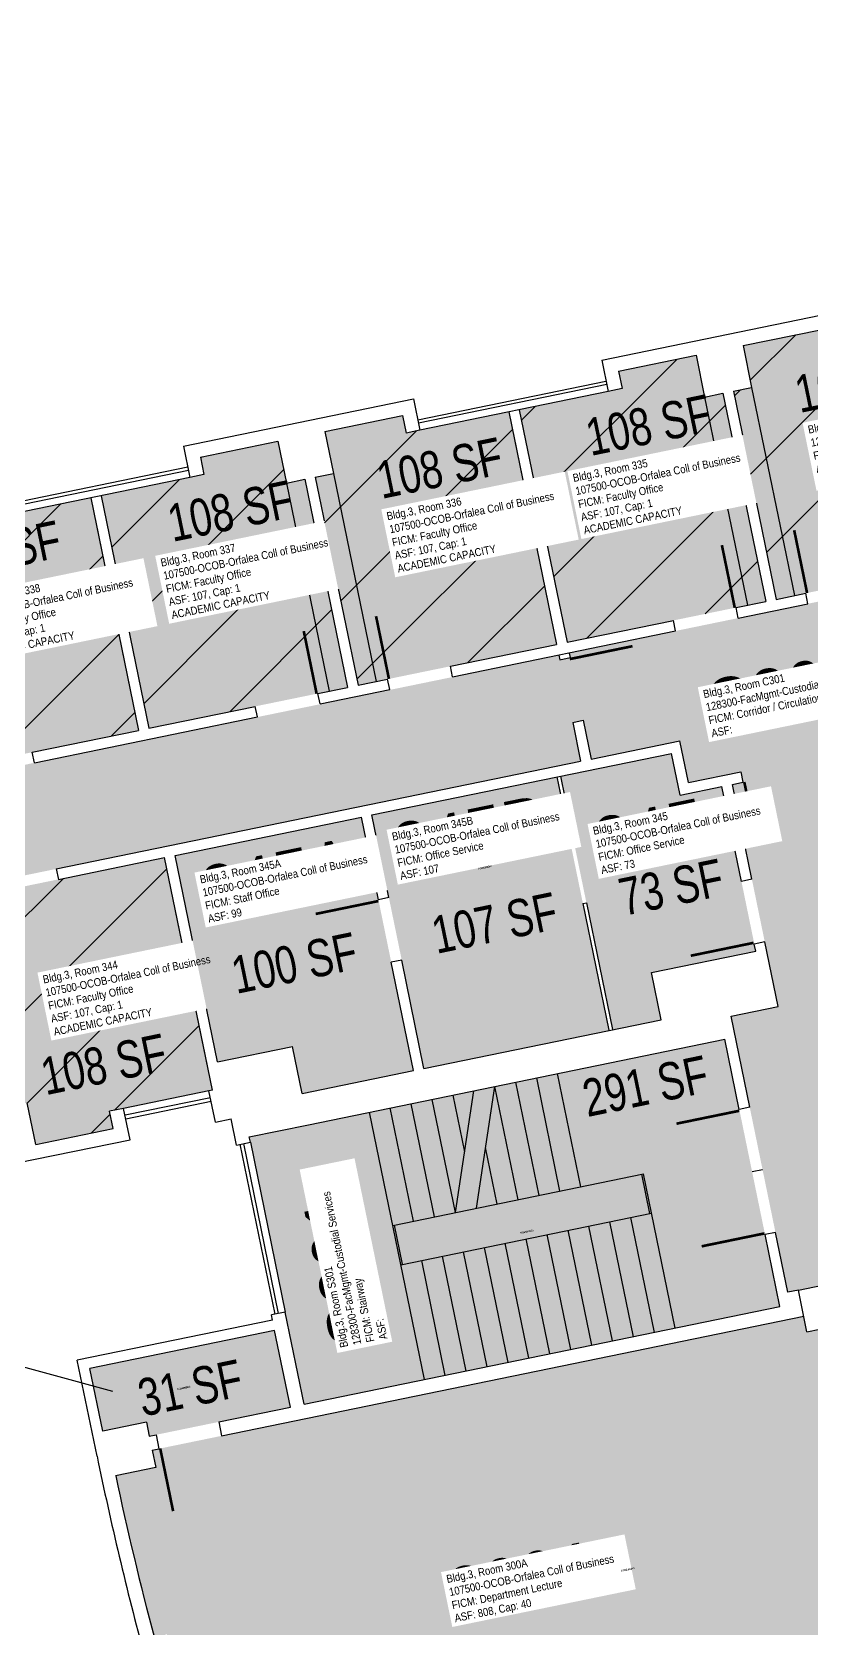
# Model space of a CAD drawing. Header units: inches. Extents: x 69197310 to 69201220, y 27671033 to 27674904.
# Drawn here: x 69197816 to 69198254, y 27672460 to 27673358 of the extents above; entities that cross this region are included whole.
import ezdxf
from ezdxf.enums import TextEntityAlignment as Align

# ---------------------------------------------------------------- set-up
doc = ezdxf.new("R2010")
doc.units = ezdxf.units.IN
doc.header["$LTSCALE"] = 100
doc.header["$MEASUREMENT"] = 0
for name, color, linetype in [('A-DOOR', 2, 'CONTINUOUS'), ('A-FLOR', 3, 'CONTINUOUS'), ('A-GLAZ', 1, 'CONTINUOUS'), ('A-IDEN-RNUM', 7, 'CONTINUOUS'), ('A-IDEN-SNUM', 4, 'CONTINUOUS'), ('A-IDEN-VNUM', 4, 'CONTINUOUS'), ('A-WALL', 5, 'CONTINUOUS'), ('AREA-TEXT', 3, 'CONTINUOUS'), ('Rooms-Capacity', 4, 'CONTINUOUS'), ('Rooms-Category-Color', 7, 'CONTINUOUS'), ('Rooms-College-Color', 7, 'CONTINUOUS'), ('Rooms-Department-Color', 7, 'CONTINUOUS'), ('Rooms-Division-Color', 7, 'CONTINUOUS'), ('Rooms-Information', 7, 'CONTINUOUS')]:
    doc.layers.add(name, color=color, linetype=linetype)
doc.styles.add('CP_AREA', font='arial.ttf', dxfattribs={"height": 15})
doc.styles.add('CP_ROOMSNUMBER', font='arial.ttf', dxfattribs={"height": 1})
doc.styles.add('CP_ROOMVNUMBER', font='arial.ttf', dxfattribs={"width": 0.85, "height": 0.075})
pattern_1 = [(45, (0, 0), (-26.516504294, 26.516504294), [])]

msp = doc.modelspace()

# ---------------------------------------------------------------- hatches: boundary and pattern name
at = {"layer": 'Rooms-Capacity'}
h = msp.add_hatch(dxfattribs=at)
h.set_pattern_fill('ANSI31', color=256, scale=300, style=0)
h.set_pattern_definition(pattern_1)
h.paths.add_polyline_path([(69197854.74, 27673097.26), (69197881.62, 27672966.49), (69197993.28, 27672989.44), (69197969.22, 27673106.5), (69197958.94, 27673104.38), (69197954.11, 27673127.89), (69197910.52, 27673118.93), (69197912.53, 27673109.14)])
h = msp.add_hatch(dxfattribs=at)
h.set_pattern_fill('ANSI31', color=256, scale=300, style=0)
h.set_pattern_definition(pattern_1)
h.paths.add_polyline_path([(69197745.47, 27673085.01), (69197750.3, 27673061.5), (69197740.01, 27673059.38), (69197764.07, 27672942.33), (69197875.74, 27672965.28), (69197848.86, 27673096.05), (69197791.07, 27673084.17), (69197789.06, 27673093.96)])
h = msp.add_hatch(dxfattribs=at)
h.set_pattern_fill('ANSI31', color=256, scale=300, style=0)
h.set_pattern_definition(pattern_1)
h.paths.add_polyline_path([(69197817.95, 27672732.38), (69197813.12, 27672755.89), (69197802.83, 27672753.77), (69197778.77, 27672870.82), (69197890.44, 27672893.78), (69197917.32, 27672763.01), (69197859.52, 27672751.13), (69197861.54, 27672741.34)])
at = {"layer": 'Rooms-Category-Color', "true_color": 0xadadad}
for points in [[(69199816.4, 27673358.05), (69199828.68, 27673298.3), (69198309.48, 27672986.04), (69198314.32, 27672962.53), (69198284.89, 27672956.48), (69198286.1, 27672950.6), (69198292.02, 27672951.82), (69198317.69, 27672826.93), (69198363.68, 27672836.38), (69198396.1, 27672678.68), (69198353, 27672669.82), (69198362.16, 27672625.25), (69198279.88, 27672608.34), (69198270.22, 27672655.36), (69198240.77, 27672649.31), (69198208.86, 27672804.56), (69198235.31, 27672810), (69198209.64, 27672934.89), (69198215.59, 27672936.11), (69198214.38, 27672941.99), (69198184.92, 27672935.93), (69198180.09, 27672959.44), (69198130.19, 27672949.18), (69198125.72, 27672970.93), (69198119.84, 27672969.73), (69198124.31, 27672947.97), (69197542.48, 27672828.38), (69197530.2, 27672888.13), (69198112.3, 27673007.59), (69198112.6, 27673004.99), (69198118.47, 27673006.2), (69198118.11, 27673008.94)], [(69197938.05, 27672736.65), (69197968.95, 27672586.29), (69198236.31, 27672641.24), (69198205.4, 27672791.6)]]:
    msp.add_hatch(color=253, dxfattribs=at).paths.add_polyline_path(points)
at = {"layer": 'Rooms-Category-Color', "true_color": 0xfa9ba3}
for points in [[(69197854.74, 27673097.26), (69197881.62, 27672966.49), (69197993.28, 27672989.44), (69197969.22, 27673106.5), (69197958.94, 27673104.38), (69197954.11, 27673127.89), (69197910.52, 27673118.93), (69197912.53, 27673109.14)], [(69197745.47, 27673085.01), (69197750.3, 27673061.5), (69197740.01, 27673059.38), (69197764.07, 27672942.33), (69197875.74, 27672965.28), (69197848.86, 27673096.05), (69197791.07, 27673084.17), (69197789.06, 27673093.96)], [(69198112.93, 27672939.53), (69198142.2, 27672797.11), (69198169.51, 27672802.6), (69198164.07, 27672829.04), (69198222.79, 27672841.11), (69198203.76, 27672933.68), (69198180.25, 27672928.85), (69198175.42, 27672952.35)], [(69197817.95, 27672732.38), (69197813.12, 27672755.89), (69197802.83, 27672753.77), (69197778.77, 27672870.82), (69197890.44, 27672893.78), (69197917.32, 27672763.01), (69197859.52, 27672751.13), (69197861.54, 27672741.34)]]:
    msp.add_hatch(color=241, dxfattribs=at).paths.add_polyline_path(points)
at = {"layer": 'Rooms-Category-Color', "true_color": 0xffff64}
msp.add_hatch(color=51, dxfattribs=at).paths.add_polyline_path([(69197848.43, 27672606.44), (69197855.68, 27672571.17), (69197880.21, 27672576.21), (69197881.82, 27672568.38), (69197961.12, 27672584.68), (69197952.26, 27672627.78)])
at = {"layer": 'Rooms-College-Color', "true_color": 0xadadad}
for points in [[(69199816.4, 27673358.05), (69199828.68, 27673298.3), (69198309.48, 27672986.04), (69198314.32, 27672962.53), (69198284.89, 27672956.48), (69198286.1, 27672950.6), (69198292.02, 27672951.82), (69198317.69, 27672826.93), (69198363.68, 27672836.38), (69198396.1, 27672678.68), (69198353, 27672669.82), (69198362.16, 27672625.25), (69198279.88, 27672608.34), (69198270.22, 27672655.36), (69198240.77, 27672649.31), (69198208.86, 27672804.56), (69198235.31, 27672810), (69198209.64, 27672934.89), (69198215.59, 27672936.11), (69198214.38, 27672941.99), (69198184.92, 27672935.93), (69198180.09, 27672959.44), (69198130.19, 27672949.18), (69198125.72, 27672970.93), (69198119.84, 27672969.73), (69198124.31, 27672947.97), (69197542.48, 27672828.38), (69197530.2, 27672888.13), (69198112.3, 27673007.59), (69198112.6, 27673004.99), (69198118.47, 27673006.2), (69198118.11, 27673008.94)], [(69197938.05, 27672736.65), (69197968.95, 27672586.29), (69198236.31, 27672641.24), (69198205.4, 27672791.6)]]:
    msp.add_hatch(color=253, dxfattribs=at).paths.add_polyline_path(points)
at = {"layer": 'Rooms-College-Color', "true_color": 0xfa9ba3}
for points in [[(69197854.74, 27673097.26), (69197881.62, 27672966.49), (69197993.28, 27672989.44), (69197969.22, 27673106.5), (69197958.94, 27673104.38), (69197954.11, 27673127.89), (69197910.52, 27673118.93), (69197912.53, 27673109.14)], [(69197745.47, 27673085.01), (69197750.3, 27673061.5), (69197740.01, 27673059.38), (69197764.07, 27672942.33), (69197875.74, 27672965.28), (69197848.86, 27673096.05), (69197791.07, 27673084.17), (69197789.06, 27673093.96)], [(69198112.93, 27672939.53), (69198142.2, 27672797.11), (69198169.51, 27672802.6), (69198164.07, 27672829.04), (69198222.79, 27672841.11), (69198203.76, 27672933.68), (69198180.25, 27672928.85), (69198175.42, 27672952.35)], [(69197817.95, 27672732.38), (69197813.12, 27672755.89), (69197802.83, 27672753.77), (69197778.77, 27672870.82), (69197890.44, 27672893.78), (69197917.32, 27672763.01), (69197859.52, 27672751.13), (69197861.54, 27672741.34)], [(69197848.43, 27672606.44), (69197855.68, 27672571.17), (69197880.21, 27672576.21), (69197881.82, 27672568.38), (69197961.12, 27672584.68), (69197952.26, 27672627.78)]]:
    msp.add_hatch(color=241, dxfattribs=at).paths.add_polyline_path(points)
at = {"layer": 'Rooms-Department-Color', "true_color": 0xacacac}
for points in [[(69199816.4, 27673358.05), (69199828.68, 27673298.3), (69198309.48, 27672986.04), (69198314.32, 27672962.53), (69198284.89, 27672956.48), (69198286.1, 27672950.6), (69198292.02, 27672951.82), (69198317.69, 27672826.93), (69198363.68, 27672836.38), (69198396.1, 27672678.68), (69198353, 27672669.82), (69198362.16, 27672625.25), (69198279.88, 27672608.34), (69198270.22, 27672655.36), (69198240.77, 27672649.31), (69198208.86, 27672804.56), (69198235.31, 27672810), (69198209.64, 27672934.89), (69198215.59, 27672936.11), (69198214.38, 27672941.99), (69198184.92, 27672935.93), (69198180.09, 27672959.44), (69198130.19, 27672949.18), (69198125.72, 27672970.93), (69198119.84, 27672969.73), (69198124.31, 27672947.97), (69197542.48, 27672828.38), (69197530.2, 27672888.13), (69198112.3, 27673007.59), (69198112.6, 27673004.99), (69198118.47, 27673006.2), (69198118.11, 27673008.94)], [(69197938.05, 27672736.65), (69197968.95, 27672586.29), (69198236.31, 27672641.24), (69198205.4, 27672791.6)]]:
    msp.add_hatch(color=253, dxfattribs=at).paths.add_polyline_path(points)
at = {"layer": 'Rooms-Department-Color', "true_color": 0xfa9ba3}
for points in [[(69197854.74, 27673097.26), (69197881.62, 27672966.49), (69197993.28, 27672989.44), (69197969.22, 27673106.5), (69197958.94, 27673104.38), (69197954.11, 27673127.89), (69197910.52, 27673118.93), (69197912.53, 27673109.14)], [(69197745.47, 27673085.01), (69197750.3, 27673061.5), (69197740.01, 27673059.38), (69197764.07, 27672942.33), (69197875.74, 27672965.28), (69197848.86, 27673096.05), (69197791.07, 27673084.17), (69197789.06, 27673093.96)], [(69198112.93, 27672939.53), (69198142.2, 27672797.11), (69198169.51, 27672802.6), (69198164.07, 27672829.04), (69198222.79, 27672841.11), (69198203.76, 27672933.68), (69198180.25, 27672928.85), (69198175.42, 27672952.35)], [(69197817.95, 27672732.38), (69197813.12, 27672755.89), (69197802.83, 27672753.77), (69197778.77, 27672870.82), (69197890.44, 27672893.78), (69197917.32, 27672763.01), (69197859.52, 27672751.13), (69197861.54, 27672741.34)], [(69197848.43, 27672606.44), (69197855.68, 27672571.17), (69197880.21, 27672576.21), (69197881.82, 27672568.38), (69197961.12, 27672584.68), (69197952.26, 27672627.78)]]:
    msp.add_hatch(color=241, dxfattribs=at).paths.add_polyline_path(points)
at = {"layer": 'Rooms-Division-Color', "true_color": 0xadadad}
for points in [[(69199816.4, 27673358.05), (69199828.68, 27673298.3), (69198309.48, 27672986.04), (69198314.32, 27672962.53), (69198284.89, 27672956.48), (69198286.1, 27672950.6), (69198292.02, 27672951.82), (69198317.69, 27672826.93), (69198363.68, 27672836.38), (69198396.1, 27672678.68), (69198353, 27672669.82), (69198362.16, 27672625.25), (69198279.88, 27672608.34), (69198270.22, 27672655.36), (69198240.77, 27672649.31), (69198208.86, 27672804.56), (69198235.31, 27672810), (69198209.64, 27672934.89), (69198215.59, 27672936.11), (69198214.38, 27672941.99), (69198184.92, 27672935.93), (69198180.09, 27672959.44), (69198130.19, 27672949.18), (69198125.72, 27672970.93), (69198119.84, 27672969.73), (69198124.31, 27672947.97), (69197542.48, 27672828.38), (69197530.2, 27672888.13), (69198112.3, 27673007.59), (69198112.6, 27673004.99), (69198118.47, 27673006.2), (69198118.11, 27673008.94)], [(69197938.05, 27672736.65), (69197968.95, 27672586.29), (69198236.31, 27672641.24), (69198205.4, 27672791.6)]]:
    msp.add_hatch(color=253, dxfattribs=at).paths.add_polyline_path(points)
at = {"layer": 'Rooms-Division-Color', "true_color": 0xfa9ba3}
for points in [[(69197854.74, 27673097.26), (69197881.62, 27672966.49), (69197993.28, 27672989.44), (69197969.22, 27673106.5), (69197958.94, 27673104.38), (69197954.11, 27673127.89), (69197910.52, 27673118.93), (69197912.53, 27673109.14)], [(69197745.47, 27673085.01), (69197750.3, 27673061.5), (69197740.01, 27673059.38), (69197764.07, 27672942.33), (69197875.74, 27672965.28), (69197848.86, 27673096.05), (69197791.07, 27673084.17), (69197789.06, 27673093.96)], [(69198112.93, 27672939.53), (69198142.2, 27672797.11), (69198169.51, 27672802.6), (69198164.07, 27672829.04), (69198222.79, 27672841.11), (69198203.76, 27672933.68), (69198180.25, 27672928.85), (69198175.42, 27672952.35)], [(69197817.95, 27672732.38), (69197813.12, 27672755.89), (69197802.83, 27672753.77), (69197778.77, 27672870.82), (69197890.44, 27672893.78), (69197917.32, 27672763.01), (69197859.52, 27672751.13), (69197861.54, 27672741.34)], [(69197848.43, 27672606.44), (69197855.68, 27672571.17), (69197880.21, 27672576.21), (69197881.82, 27672568.38), (69197961.12, 27672584.68), (69197952.26, 27672627.78)]]:
    msp.add_hatch(color=241, dxfattribs=at).paths.add_polyline_path(points)

# ---------------------------------------------------------------- linework, layer by layer
at = {"layer": 'A-DOOR'}
for points in [[(69198251.63, 27673042.54, 1.5, 1.5, 0), (69198244.38, 27673077.81, 0, 0, 0), (69198245.12, 27673077.96, 0, 0, -0.414214), (69198286.46, 27673048.17, 0, 0, -0.414214)], [(69198210.98, 27673034.19, 1.5, 1.5, 0), (69198203.73, 27673069.45, 0, 0, 0), (69198203, 27673069.3, 0, 0, 0.414214), (69198176.75, 27673025.62, 0, 0, 0.414214)], [(69198016.55, 27672994.22, 1.5, 1.5, 0), (69198009.3, 27673029.49, 0, 0, 0), (69198010.03, 27673029.64, 0, 0, -0.414214), (69198051.38, 27672999.85, 0, 0, -0.414214)], [(69197975.9, 27672985.87, 1.5, 1.5, 0), (69197968.65, 27673021.13, 0, 0, 0), (69197967.91, 27673020.98, 0, 0, 0.414214), (69197941.67, 27672977.3, 0, 0, 0.414214)], [(69198118.2, 27673005.37, 1.5, 1.5, 0), (69198153.46, 27673012.62, 0, 0, 0), (69198153.61, 27673011.89, 0, 0, -0.414214), (69198123.83, 27672970.54, 0, 0, -0.414214)], [(69197781.46, 27672945.9, 1.5, 1.5, 0), (69197774.21, 27672981.17, 0, 0, 0), (69197774.95, 27672981.32, 0, 0, -0.414214), (69197816.29, 27672951.53, 0, 0, -0.414214)], [(69198216.33, 27672936.21, 1.5, 1.5, 0), (69198223.58, 27672900.95, 0, 0, 0), (69198224.32, 27672901.1, 0, 0, 0.414214), (69198250.56, 27672944.78, 0, 0, 0.414214)], [(69198285.37, 27672950.4, 1.5, 1.5, 0), (69198292.62, 27672915.14, 0, 0, 0), (69198291.88, 27672914.99, 0, 0, -0.414214), (69198250.54, 27672944.77, 0, 0, -0.414214)], [(69197796.16, 27672874.4, 1.5, 1.5, 0), (69197803.41, 27672839.14, 0, 0, 0), (69197804.14, 27672839.29, 0, 0, 0.414214), (69197830.38, 27672882.96, 0, 0, 0.414214)], [(69198221.51, 27672845.8, 1.5, 1.5, 0), (69198186.25, 27672838.55, 0, 0, 0), (69198186.1, 27672839.28, 0, 0, -0.414214), (69198215.88, 27672880.63, 0, 0, -0.414214)], [(69198010.62, 27672869.3, 1.5, 1.5, 0), (69197975.35, 27672862.05, 0, 0, 0), (69197975.5, 27672861.32, 0, 0, 0.414214), (69198019.18, 27672835.07, 0, 0, 0.414214)], [(69198213.48, 27672751.36, 1.5, 1.5, 0), (69198178.22, 27672744.11, 0, 0, 0), (69198178.37, 27672743.38, 0, 0, 0.414214), (69198222.05, 27672717.13, 0, 0, 0.414214)], [(69198227.65, 27672682.4, 1.5, 1.5, 0), (69198192.39, 27672675.15, 0, 0, 0), (69198192.24, 27672675.89, 0, 0, -0.414214), (69198222.03, 27672717.23, 0, 0, -0.414214)], [(69197887.96, 27672561.47, 1.5, 1.5, 0), (69197895.21, 27672526.21, 0, 0, 0), (69197895.94, 27672526.36, 0, 0, 0.414214), (69197922.18, 27672570.04, 0, 0, 0.414214)]]:
    msp.add_lwpolyline(points, format="xyseb", dxfattribs=at)
at = {"layer": 'A-FLOR'}
for p, q in [((69198194.02, 27673152.7), (69198218.08, 27673035.65)), ((69198220.47, 27673158.14), (69198244.53, 27673041.08)), ((69197985.38, 27673109.82), (69198009.44, 27672992.76)), ((69197958.94, 27673104.38), (69197983, 27672987.33)), ((69198110.97, 27672939.13), (69198118.37, 27672903.13)), ((69198112.93, 27672939.53), (69198120.32, 27672903.54)), ((69198120.32, 27672903.54), (69198118.37, 27672903.13)), ((69198125.61, 27672867.87), (69198127.57, 27672868.27)), ((69198125.61, 27672867.87), (69198140.26, 27672796.61)), ((69198127.57, 27672868.27), (69198142.22, 27672797.01)), ((69198065.68, 27672696.52), (69198076.1, 27672765.02)), ((69198089.19, 27672701.35), (69198076.1, 27672765.02)), ((69198100.94, 27672703.77), (69198087.86, 27672767.44)), ((69198112.7, 27672706.18), (69198099.61, 27672769.85)), ((69198124.45, 27672708.6), (69198111.37, 27672772.27)), ((69198053.93, 27672694.1), (69198040.84, 27672757.77)), ((69198059.14, 27672728.36), (69198052.59, 27672760.19)), ((69198053.93, 27672694.1), (69198064.35, 27672762.61)), ((69198036.48, 27672600.17), (69198005.58, 27672750.53)), ((69198030.42, 27672689.27), (69198017.33, 27672752.94)), ((69198042.17, 27672691.69), (69198029.09, 27672755.36)), ((69198077.44, 27672698.94), (69198070.89, 27672730.77)), ((69198018.66, 27672686.86), (69198159.72, 27672715.85)), ((69198163.27, 27672693.61), (69198158.74, 27672715.65)), ((69198177.53, 27672629.16), (69198159.72, 27672715.85)), ((69198023.19, 27672664.82), (69198164.25, 27672693.81)), ((69198024.17, 27672665.02), (69198019.64, 27672687.06)), ((69198130.52, 27672619.5), (69198117.23, 27672684.15)), ((69198142.27, 27672621.91), (69198128.98, 27672686.56)), ((69198154.03, 27672624.33), (69198140.74, 27672688.98)), ((69198165.78, 27672626.75), (69198152.49, 27672691.39)), ((69198095.25, 27672612.25), (69198081.97, 27672676.9)), ((69198107.01, 27672614.67), (69198093.72, 27672679.31)), ((69198118.76, 27672617.08), (69198105.47, 27672681.73)), ((69198048.24, 27672602.58), (69198034.95, 27672667.23)), ((69198059.99, 27672605), (69198046.7, 27672669.65)), ((69198071.75, 27672607.42), (69198058.46, 27672672.07)), ((69198083.5, 27672609.83), (69198070.21, 27672674.48))]:
    msp.add_line(p, q, dxfattribs=at)
at = {"layer": 'A-GLAZ'}
for p, q in [((69198032.78, 27673139.98), (69198138.57, 27673161.72)), ((69198138.97, 27673159.76), (69198033.19, 27673138.02)), ((69198139.78, 27673155.85), (69198033.99, 27673134.1)), ((69197797.7, 27673091.66), (69197903.49, 27673113.4)), ((69197903.89, 27673111.44), (69197798.1, 27673089.7)), ((69197904.69, 27673107.52), (69197798.91, 27673085.78)), ((69197915.36, 27672762.61), (69197867.36, 27672752.74)), ((69197916.16, 27672758.69), (69197868.16, 27672748.82)), ((69197868.57, 27672746.87), (69197916.56, 27672756.73)), ((69197932.77, 27672732.5), (69197952.41, 27672637)), ((69197934.73, 27672732.9), (69197954.36, 27672637.4)), ((69197938.65, 27672733.71), (69197958.28, 27672638.2))]:
    msp.add_line(p, q, dxfattribs=at)
at = {"layer": 'A-IDEN-VNUM'}
msp.add_lwpolyline([(69197758.1, 27672621.8), (69197861.22, 27672593.77)], dxfattribs=at)
at = {"layer": 'A-WALL'}
for p, q in [((69198136.16, 27673173.48), (69198265.45, 27673200.05)), ((69198215.64, 27673181.65), (69198259.23, 27673190.61)), ((69198215.64, 27673181.65), (69198220.47, 27673158.14)), ((69198136.16, 27673173.48), (69198139.78, 27673155.85)), ((69198145.6, 27673167.25), (69198189.19, 27673176.21)), ((69198189.19, 27673176.21), (69198194.02, 27673152.7)), ((69198145.6, 27673167.25), (69198147.62, 27673157.46)), ((69197901.07, 27673125.16), (69198030.37, 27673151.73)), ((69198030.37, 27673151.73), (69198033.99, 27673134.1)), ((69198147.62, 27673157.46), (69198139.78, 27673155.85)), ((69198194.02, 27673152.7), (69198204.31, 27673154.82)), ((69198204.31, 27673154.82), (69198228.37, 27673037.76)), ((69198210.19, 27673156.02), (69198220.47, 27673158.14)), ((69198210.19, 27673156.02), (69198234.24, 27673038.97)), ((69197980.55, 27673133.33), (69198024.14, 27673142.29)), ((69198024.14, 27673142.29), (69198026.15, 27673132.49)), ((69198083.95, 27673144.37), (69198110.82, 27673013.6)), ((69198089.82, 27673145.58), (69198116.7, 27673014.81)), ((69197980.55, 27673133.33), (69197985.38, 27673109.82)), ((69198033.99, 27673134.1), (69198026.15, 27673132.49)), ((69197901.07, 27673125.16), (69197904.69, 27673107.52)), ((69197910.52, 27673118.93), (69197954.11, 27673127.89)), ((69197954.11, 27673127.89), (69197958.94, 27673104.38)), ((69198086.77, 27673130.66), (69198110.82, 27673013.6)), ((69197910.52, 27673118.93), (69197912.53, 27673109.14)), ((69197912.53, 27673109.14), (69197904.69, 27673107.52)), ((69197958.94, 27673104.38), (69197969.22, 27673106.5)), ((69197969.22, 27673106.5), (69197993.28, 27672989.44)), ((69197975.1, 27673107.7), (69197985.38, 27673109.82)), ((69197975.1, 27673107.7), (69197999.16, 27672990.65)), ((69197854.74, 27673097.26), (69197881.62, 27672966.49)), ((69197848.86, 27673096.05), (69197875.74, 27672965.28)), ((69197851.68, 27673082.34), (69197875.74, 27672965.28)), ((69198211.72, 27673034.34), (69198228.37, 27673037.76)), ((69198212.92, 27673028.46), (69198211.72, 27673034.34)), ((69198212.92, 27673028.46), (69198252.1, 27673036.52)), ((69198234.24, 27673038.97), (69198250.9, 27673042.39)), ((69198252.1, 27673036.52), (69198250.9, 27673042.39)), ((69198116.7, 27673014.81), (69198176.45, 27673027.09)), ((69198177.66, 27673021.22), (69198176.45, 27673027.09)), ((69198052.28, 27672995.44), (69198177.66, 27673021.22)), ((69198051.07, 27673001.32), (69198110.82, 27673013.6)), ((69198112.07, 27673007.56), (69198112.6, 27673004.99)), ((69198117.94, 27673008.77), (69198118.47, 27673006.2)), ((69198052.28, 27672995.44), (69198051.07, 27673001.32)), ((69198112.6, 27673004.99), (69198118.47, 27673006.2)), ((69197976.63, 27672986.02), (69197993.28, 27672989.44)), ((69197999.16, 27672990.65), (69198015.81, 27672994.07)), ((69198017.02, 27672988.2), (69198015.81, 27672994.07)), ((69197977.84, 27672980.14), (69197976.63, 27672986.02)), ((69197977.84, 27672980.14), (69198017.02, 27672988.2)), ((69197817.2, 27672947.12), (69197942.58, 27672972.89)), ((69197881.62, 27672966.49), (69197941.37, 27672978.77)), ((69197942.58, 27672972.89), (69197941.37, 27672978.77)), ((69197815.99, 27672953), (69197875.74, 27672965.28)), ((69198119.84, 27672969.73), (69198125.72, 27672970.93)), ((69198119.84, 27672969.73), (69198124.31, 27672947.97)), ((69198125.72, 27672970.93), (69198130.19, 27672949.18)), ((69198130.19, 27672949.18), (69198180.09, 27672959.44)), ((69198184.92, 27672935.93), (69198180.09, 27672959.44)), ((69197817.2, 27672947.12), (69197815.99, 27672953)), ((69197829.48, 27672887.37), (69198124.31, 27672947.97)), ((69198006.94, 27672917.72), (69198175.42, 27672952.35)), ((69198180.25, 27672928.85), (69198175.42, 27672952.35)), ((69198184.92, 27672935.93), (69198214.38, 27672941.99)), ((69198209.64, 27672934.89), (69198215.59, 27672936.11)), ((69198214.38, 27672941.99), (69198215.59, 27672936.11)), ((69198180.25, 27672928.85), (69198203.76, 27672933.68)), ((69198214.71, 27672880.39), (69198203.76, 27672933.68)), ((69198220.59, 27672881.6), (69198209.64, 27672934.89)), ((69198016.49, 27672871.27), (69198006.94, 27672917.72)), ((69197896.31, 27672894.99), (69198001.07, 27672916.52)), ((69198010.61, 27672870.06), (69198001.07, 27672916.52)), ((69197830.69, 27672881.5), (69197890.44, 27672893.78)), ((69197917.32, 27672763.01), (69197890.44, 27672893.78)), ((69197914.5, 27672776.72), (69197890.44, 27672893.78)), ((69197920.17, 27672778.91), (69197896.31, 27672894.99)), ((69197829.48, 27672887.37), (69197830.69, 27672881.5)), ((69198220.59, 27672881.6), (69198214.71, 27672880.39)), ((69198016.49, 27672871.27), (69198010.61, 27672870.06)), ((69198227.84, 27672846.33), (69198221.96, 27672845.12)), ((69198235.31, 27672810), (69198227.84, 27672846.33)), ((69198164.07, 27672829.04), (69198222.79, 27672841.11)), ((69198222.79, 27672841.11), (69198221.96, 27672845.12)), ((69198023.72, 27672836.11), (69198017.84, 27672834.9)), ((69198030.36, 27672774), (69198017.84, 27672834.9)), ((69198036.24, 27672775.2), (69198023.72, 27672836.11)), ((69198169.51, 27672802.6), (69198164.07, 27672829.04)), ((69198208.86, 27672804.56), (69198235.31, 27672810)), ((69198036.24, 27672775.2), (69198169.51, 27672802.6)), ((69198219.39, 27672753.34), (69198208.86, 27672804.56)), ((69197971.35, 27672743.49), (69198205.4, 27672791.6)), ((69198213.51, 27672752.13), (69198205.4, 27672791.6)), ((69197920.17, 27672778.91), (69197962.29, 27672787.57)), ((69197967.73, 27672761.12), (69197962.29, 27672787.57)), ((69197967.73, 27672761.12), (69198030.36, 27672774)), ((69197817.95, 27672732.38), (69197813.12, 27672755.89)), ((69197917.32, 27672763.01), (69197915.36, 27672762.61)), ((69197918.98, 27672744.98), (69197915.36, 27672762.61)), ((69197867.36, 27672752.74), (69197859.52, 27672751.13)), ((69197861.54, 27672741.34), (69197859.52, 27672751.13)), ((69197870.98, 27672735.11), (69197867.36, 27672752.74)), ((69197918.98, 27672744.98), (69197927.8, 27672746.79)), ((69197930.82, 27672732.1), (69197927.8, 27672746.79)), ((69198219.39, 27672753.34), (69198213.51, 27672752.13)), ((69197817.95, 27672732.38), (69197861.54, 27672741.34)), ((69197938.05, 27672736.65), (69197971.35, 27672743.49)), ((69197741.69, 27672708.54), (69197870.98, 27672735.11)), ((69197930.82, 27672732.1), (69197938.65, 27672733.71)), ((69197938.65, 27672733.71), (69197938.05, 27672736.65)), ((69198226.62, 27672718.17), (69198220.74, 27672716.97)), ((69198233.87, 27672682.91), (69198227.99, 27672681.7)), ((69198236.31, 27672641.24), (69198227.99, 27672681.7)), ((69198240.77, 27672649.31), (69198233.87, 27672682.91)), ((69198246.71, 27672650.53), (69198240.77, 27672649.31)), ((69198246.71, 27672650.53), (69198270.22, 27672655.36)), ((69198251.54, 27672627.02), (69198246.71, 27672650.53)), ((69197968.95, 27672586.29), (69198236.31, 27672641.24)), ((69197951.05, 27672633.65), (69197841.34, 27672611.1)), ((69197922.49, 27672568.57), (69198249.73, 27672635.83)), ((69197958.28, 27672638.2), (69197950.45, 27672636.59)), ((69197951.05, 27672633.65), (69197950.45, 27672636.59)), ((69197968.95, 27672586.29), (69197958.28, 27672638.2)), ((69198251.54, 27672627.02), (69198275.05, 27672631.85)), ((69197952.26, 27672627.78), (69197848.43, 27672606.44)), ((69197961.12, 27672584.68), (69197952.26, 27672627.78)), ((69197852.42, 27672557.23), (69197841.34, 27672611.1)), ((69197855.68, 27672571.17), (69197848.43, 27672606.44)), ((69197880.21, 27672576.21), (69197855.68, 27672571.17)), ((69197880.21, 27672576.21), (69197881.82, 27672568.38)), ((69197920.87, 27672576.41), (69197961.12, 27672584.68)), ((69197920.87, 27672576.41), (69197922.49, 27672568.57)), ((69197881.82, 27672568.38), (69197885.61, 27672569.16)), ((69197885.61, 27672569.16), (69197887.22, 27672561.32)), ((69197883.43, 27672560.54), (69197887.22, 27672561.32)), ((69197883.43, 27672560.54), (69197885.44, 27672550.75)), ((69197885.44, 27672550.75), (69197862.91, 27672546.12))]:
    msp.add_line(p, q, dxfattribs=at)
for radius, start, end in [(1908, 191.61505, 195.08338), (1900, 192.00708, 194.83558)]:
    msp.add_arc((69199721.35, 27672941.38), radius, start, end, dxfattribs=at)

# ---------------------------------------------------------------- texts
at = {"layer": 'A-IDEN-RNUM', "style": 'CP_ROOMSNUMBER', "width": 0.85}
for s, p in [('0335-00', (69198153.93, 27673096.97)), ('0336-00', (69198049.28, 27673075.46)), ('0337-00', (69197922.2, 27673049.34)), ('C301-00', (69198227.79, 27672984.7)), ('0345-00', (69198163.75, 27672905.88)), ('0345-B0', (69198070.52, 27672888.23)), ('0345-A0', (69197944.84, 27672875.28)), ('0344-00', (69197855.99, 27672814.94)), ('S301-00', (69198093.98, 27672683.39)), ('0300-B0', (69197901.09, 27672595.49)), ('0300-A0', (69198150.74, 27672493.42))]:
    msp.add_text(s, height=1, rotation=11.61505, dxfattribs=at).set_placement(p, align=Align.MIDDLE)
at = {"layer": 'A-IDEN-SNUM', "style": 'CP_ROOMSNUMBER', "width": 0.85}
for s, p in [('0030033500', (69198153.93, 27673096.97)), ('0030033600', (69198049.28, 27673075.46)), ('0030033700', (69197922.2, 27673049.34)), ('0030C30100', (69198227.79, 27672984.7)), ('0030034500', (69198163.75, 27672905.88)), ('00300345B0', (69198070.52, 27672888.23)), ('00300345A0', (69197944.84, 27672875.28)), ('0030034400', (69197855.99, 27672814.94)), ('0030S30100', (69198093.98, 27672683.39)), ('00300300B0', (69197901.09, 27672595.49)), ('00300300A0', (69198150.74, 27672493.42))]:
    msp.add_text(s, height=1, rotation=11.61505, dxfattribs=at).set_placement(p, align=Align.MIDDLE)
at = {"layer": 'A-IDEN-VNUM', "style": 'CP_ROOMVNUMBER', "width": 0.85}
for s, rotation, p in [('335', 11.61505, (69198153.93, 27673096.97)), ('336', 11.61505, (69198049.28, 27673075.46)), ('337', 11.61505, (69197922.2, 27673049.34)), ('338', 11.61505, (69197812.44, 27673026.78)), ('C301', 11.61505, (69198238.92, 27672985.7)), ('345B', 11.61505, (69198062.98, 27672905.15)), ('345', 11.61505, (69198163.75, 27672905.88)), ('345A', 11.61505, (69197954.99, 27672881.06)), ('344', 11.61505, (69197855.99, 27672814.94)), ('S301', 101.61505, (69197991.6, 27672662.88)), ('300A', 11.61505, (69198093.87, 27672486.43))]:
    msp.add_text(s, height=31.5, rotation=rotation, dxfattribs=at).set_placement(p, align=Align.MIDDLE)
at = {"layer": 'AREA-TEXT', "style": 'CP_AREA', "width": 0.75}
for s, p in [('108 SF', (69198280.11, 27673161.18)), ('108 SF', (69198162.56, 27673137)), ('108 SF', (69198045.02, 27673112.86)), ('108 SF', (69197927.48, 27673088.68)), ('108 SF', (69197796.77, 27673066.09)), ('73 SF', (69198175.19, 27672877.11)), ('107 SF', (69198075.9, 27672857.02)), ('100 SF', (69197963.35, 27672834.49)), ('108 SF', (69197856.19, 27672777.53)), ('291 SF', (69198160.72, 27672765.27)), ('31 SF', (69197904.78, 27672595.56))]:
    msp.add_text(s, height=21, rotation=11.67794, dxfattribs=at).set_placement(p, align=Align.MIDDLE_CENTER)

# ---------------------------------------------------------------- next in the draw order: texts
at = {"layer": 'Rooms-Information', "char_height": 4.5, "width": 100.8, "attachment_point": 7, "style": 'CP_ROOMVNUMBER', "bg_fill": 3, "box_fill_scale": 1.5, "bg_fill_color": 256, "bg_fill_true_color": 13158600, "bg_fill_transparency": 0}
for s, insert, rotation in [('Bldg.3, Room 337^M^J107500-OCOB-Orfalea Coll of Business^M^JFICM: Faculty Office^M^JASF: 107, Cap: 1^M^JACADEMIC CAPACITY', (69197894.76, 27673027.84), 11.61505), ('Bldg.3, Room C301^M^J128300-FacMgmt-Custodial Services^M^JFICM: Corridor / Circulation^M^JASF: ', (69198198.29, 27672961.28), 11.61505), ('Bldg.3, Room 345^M^J107500-OCOB-Orfalea Coll of Business^M^JFICM: Office Service^M^JASF: 73', (69198136.31, 27672884.38), 11.61505), ('Bldg.3, Room 344^M^J107500-OCOB-Orfalea Coll of Business^M^JFICM: Faculty Office^M^JASF: 107, Cap: 1^M^JACADEMIC CAPACITY', (69197828.55, 27672793.44), 11.61505), ('Bldg.3, Room S301^M^J128300-FacMgmt-Custodial Services^M^JFICM: Stairway^M^JASF: ', (69198015.81, 27672623.27), 101.61505), ('Bldg.3, Room 300B^M^J107500-OCOB-Orfalea Coll of Business^M^JFICM: Lecture Service^M^JASF: 30', (69197722.81, 27672625.15), 11.61505)]:
    msp.add_mtext(s, dxfattribs=dict(at, insert=insert, rotation=rotation))

# ---------------------------------------------------------------- next in the draw order: hatches: boundary and pattern name
at = {"layer": 'Rooms-Capacity'}
h = msp.add_hatch(dxfattribs=at)
h.set_pattern_fill('ANSI31', color=256, scale=300, style=0)
h.set_pattern_definition(pattern_1)
h.paths.add_polyline_path([(69198089.82, 27673145.58), (69198116.7, 27673014.81), (69198228.37, 27673037.76), (69198204.31, 27673154.82), (69198194.02, 27673152.7), (69198189.19, 27673176.21), (69198145.6, 27673167.25), (69198147.62, 27673157.46)])
h = msp.add_hatch(dxfattribs=at)
h.set_pattern_fill('ANSI31', color=256, scale=300, style=0)
h.set_pattern_definition(pattern_1)
h.paths.add_polyline_path([(69197980.55, 27673133.33), (69197985.38, 27673109.82), (69197975.1, 27673107.7), (69197999.16, 27672990.65), (69198110.82, 27673013.6), (69198083.95, 27673144.37), (69198026.15, 27673132.49), (69198024.14, 27673142.29)])
at = {"layer": 'Rooms-Category-Color', "true_color": 0xfa9ba3}
for points in [[(69198089.82, 27673145.58), (69198116.7, 27673014.81), (69198228.37, 27673037.76), (69198204.31, 27673154.82), (69198194.02, 27673152.7), (69198189.19, 27673176.21), (69198145.6, 27673167.25), (69198147.62, 27673157.46)], [(69197980.55, 27673133.33), (69197985.38, 27673109.82), (69197975.1, 27673107.7), (69197999.16, 27672990.65), (69198110.82, 27673013.6), (69198083.95, 27673144.37), (69198026.15, 27673132.49), (69198024.14, 27673142.29)], [(69198001.07, 27672916.52), (69197896.31, 27672894.99), (69197920.17, 27672778.91), (69197962.29, 27672787.57), (69197967.73, 27672761.12), (69198030.36, 27672774)]]:
    msp.add_hatch(color=241, dxfattribs=at).paths.add_polyline_path(points)
at = {"layer": 'Rooms-Category-Color', "true_color": 0xffff64}
h = msp.add_hatch(color=51, dxfattribs=at)
edge = h.paths.add_edge_path()
edge.add_line((69198286.75, 27672525.71), (69198277.99, 27672560.66))
edge.add_line((69198277.99, 27672560.66), (69198260.87, 27672628.93))
edge.add_line((69198260.87, 27672628.93), (69198251.54, 27672627.02))
edge.add_line((69198251.54, 27672627.02), (69198249.73, 27672635.83))
edge.add_line((69198249.73, 27672635.83), (69197883.43, 27672560.54))
edge.add_line((69197883.43, 27672560.54), (69197885.44, 27672550.75))
edge.add_line((69197885.44, 27672550.75), (69197862.91, 27672546.12))
edge.add_arc((69199721.35, 27672941.38), 1900, 192.00708, 194.83558)
edge.add_line((69197884.68, 27672454.89), (69197891.66, 27672456.97))
edge.add_line((69197891.66, 27672456.97), (69197893.94, 27672449.31))
edge.add_line((69197893.94, 27672449.31), (69197923.11, 27672351.56))
edge.add_line((69197923.11, 27672351.56), (69197925.4, 27672343.9))
edge.add_line((69197925.4, 27672343.9), (69197918.42, 27672341.82))
edge.add_arc((69199721.35, 27672941.38), 1900, 198.39452, 201.22302)
edge.add_line((69197950.21, 27672253.58), (69197971.59, 27672262.05))
edge.add_line((69197971.59, 27672262.05), (69197975.27, 27672252.76))
edge.add_line((69197975.27, 27672252.76), (69198322.93, 27672390.51))
edge.add_line((69198322.93, 27672390.51), (69198319.62, 27672398.88))
edge.add_line((69198319.62, 27672398.88), (69198328.47, 27672402.38))
edge.add_line((69198328.47, 27672402.38), (69198289.65, 27672514.16))
edge.add_line((69198289.65, 27672514.16), (69198286.75, 27672525.71))
at = {"layer": 'Rooms-College-Color', "true_color": 0xfa9ba3}
for points in [[(69198089.82, 27673145.58), (69198116.7, 27673014.81), (69198228.37, 27673037.76), (69198204.31, 27673154.82), (69198194.02, 27673152.7), (69198189.19, 27673176.21), (69198145.6, 27673167.25), (69198147.62, 27673157.46)], [(69197980.55, 27673133.33), (69197985.38, 27673109.82), (69197975.1, 27673107.7), (69197999.16, 27672990.65), (69198110.82, 27673013.6), (69198083.95, 27673144.37), (69198026.15, 27673132.49), (69198024.14, 27673142.29)], [(69198001.07, 27672916.52), (69197896.31, 27672894.99), (69197920.17, 27672778.91), (69197962.29, 27672787.57), (69197967.73, 27672761.12), (69198030.36, 27672774)]]:
    msp.add_hatch(color=241, dxfattribs=at).paths.add_polyline_path(points)
h = msp.add_hatch(color=241, dxfattribs=at)
edge = h.paths.add_edge_path()
edge.add_line((69198286.75, 27672525.71), (69198277.99, 27672560.66))
edge.add_line((69198277.99, 27672560.66), (69198260.87, 27672628.93))
edge.add_line((69198260.87, 27672628.93), (69198251.54, 27672627.02))
edge.add_line((69198251.54, 27672627.02), (69198249.73, 27672635.83))
edge.add_line((69198249.73, 27672635.83), (69197883.43, 27672560.54))
edge.add_line((69197883.43, 27672560.54), (69197885.44, 27672550.75))
edge.add_line((69197885.44, 27672550.75), (69197862.91, 27672546.12))
edge.add_arc((69199721.35, 27672941.38), 1900, 192.00708, 194.83558)
edge.add_line((69197884.68, 27672454.89), (69197891.66, 27672456.97))
edge.add_line((69197891.66, 27672456.97), (69197893.94, 27672449.31))
edge.add_line((69197893.94, 27672449.31), (69197923.11, 27672351.56))
edge.add_line((69197923.11, 27672351.56), (69197925.4, 27672343.9))
edge.add_line((69197925.4, 27672343.9), (69197918.42, 27672341.82))
edge.add_arc((69199721.35, 27672941.38), 1900, 198.39452, 201.22302)
edge.add_line((69197950.21, 27672253.58), (69197971.59, 27672262.05))
edge.add_line((69197971.59, 27672262.05), (69197975.27, 27672252.76))
edge.add_line((69197975.27, 27672252.76), (69198322.93, 27672390.51))
edge.add_line((69198322.93, 27672390.51), (69198319.62, 27672398.88))
edge.add_line((69198319.62, 27672398.88), (69198328.47, 27672402.38))
edge.add_line((69198328.47, 27672402.38), (69198289.65, 27672514.16))
edge.add_line((69198289.65, 27672514.16), (69198286.75, 27672525.71))
at = {"layer": 'Rooms-Department-Color', "true_color": 0xfa9ba3}
for points in [[(69198089.82, 27673145.58), (69198116.7, 27673014.81), (69198228.37, 27673037.76), (69198204.31, 27673154.82), (69198194.02, 27673152.7), (69198189.19, 27673176.21), (69198145.6, 27673167.25), (69198147.62, 27673157.46)], [(69197980.55, 27673133.33), (69197985.38, 27673109.82), (69197975.1, 27673107.7), (69197999.16, 27672990.65), (69198110.82, 27673013.6), (69198083.95, 27673144.37), (69198026.15, 27673132.49), (69198024.14, 27673142.29)], [(69198001.07, 27672916.52), (69197896.31, 27672894.99), (69197920.17, 27672778.91), (69197962.29, 27672787.57), (69197967.73, 27672761.12), (69198030.36, 27672774)]]:
    msp.add_hatch(color=241, dxfattribs=at).paths.add_polyline_path(points)
h = msp.add_hatch(color=241, dxfattribs=at)
edge = h.paths.add_edge_path()
edge.add_line((69198286.75, 27672525.71), (69198277.99, 27672560.66))
edge.add_line((69198277.99, 27672560.66), (69198260.87, 27672628.93))
edge.add_line((69198260.87, 27672628.93), (69198251.54, 27672627.02))
edge.add_line((69198251.54, 27672627.02), (69198249.73, 27672635.83))
edge.add_line((69198249.73, 27672635.83), (69197883.43, 27672560.54))
edge.add_line((69197883.43, 27672560.54), (69197885.44, 27672550.75))
edge.add_line((69197885.44, 27672550.75), (69197862.91, 27672546.12))
edge.add_arc((69199721.35, 27672941.38), 1900, 192.00708, 194.83558)
edge.add_line((69197884.68, 27672454.89), (69197891.66, 27672456.97))
edge.add_line((69197891.66, 27672456.97), (69197893.94, 27672449.31))
edge.add_line((69197893.94, 27672449.31), (69197923.11, 27672351.56))
edge.add_line((69197923.11, 27672351.56), (69197925.4, 27672343.9))
edge.add_line((69197925.4, 27672343.9), (69197918.42, 27672341.82))
edge.add_arc((69199721.35, 27672941.38), 1900, 198.39452, 201.22302)
edge.add_line((69197950.21, 27672253.58), (69197971.59, 27672262.05))
edge.add_line((69197971.59, 27672262.05), (69197975.27, 27672252.76))
edge.add_line((69197975.27, 27672252.76), (69198322.93, 27672390.51))
edge.add_line((69198322.93, 27672390.51), (69198319.62, 27672398.88))
edge.add_line((69198319.62, 27672398.88), (69198328.47, 27672402.38))
edge.add_line((69198328.47, 27672402.38), (69198289.65, 27672514.16))
edge.add_line((69198289.65, 27672514.16), (69198286.75, 27672525.71))
at = {"layer": 'Rooms-Division-Color', "true_color": 0xfa9ba3}
for points in [[(69198089.82, 27673145.58), (69198116.7, 27673014.81), (69198228.37, 27673037.76), (69198204.31, 27673154.82), (69198194.02, 27673152.7), (69198189.19, 27673176.21), (69198145.6, 27673167.25), (69198147.62, 27673157.46)], [(69197980.55, 27673133.33), (69197985.38, 27673109.82), (69197975.1, 27673107.7), (69197999.16, 27672990.65), (69198110.82, 27673013.6), (69198083.95, 27673144.37), (69198026.15, 27673132.49), (69198024.14, 27673142.29)], [(69198001.07, 27672916.52), (69197896.31, 27672894.99), (69197920.17, 27672778.91), (69197962.29, 27672787.57), (69197967.73, 27672761.12), (69198030.36, 27672774)]]:
    msp.add_hatch(color=241, dxfattribs=at).paths.add_polyline_path(points)
h = msp.add_hatch(color=241, dxfattribs=at)
edge = h.paths.add_edge_path()
edge.add_line((69198286.75, 27672525.71), (69198277.99, 27672560.66))
edge.add_line((69198277.99, 27672560.66), (69198260.87, 27672628.93))
edge.add_line((69198260.87, 27672628.93), (69198251.54, 27672627.02))
edge.add_line((69198251.54, 27672627.02), (69198249.73, 27672635.83))
edge.add_line((69198249.73, 27672635.83), (69197883.43, 27672560.54))
edge.add_line((69197883.43, 27672560.54), (69197885.44, 27672550.75))
edge.add_line((69197885.44, 27672550.75), (69197862.91, 27672546.12))
edge.add_arc((69199721.35, 27672941.38), 1900, 192.00708, 194.83558)
edge.add_line((69197884.68, 27672454.89), (69197891.66, 27672456.97))
edge.add_line((69197891.66, 27672456.97), (69197893.94, 27672449.31))
edge.add_line((69197893.94, 27672449.31), (69197923.11, 27672351.56))
edge.add_line((69197923.11, 27672351.56), (69197925.4, 27672343.9))
edge.add_line((69197925.4, 27672343.9), (69197918.42, 27672341.82))
edge.add_arc((69199721.35, 27672941.38), 1900, 198.39452, 201.22302)
edge.add_line((69197950.21, 27672253.58), (69197971.59, 27672262.05))
edge.add_line((69197971.59, 27672262.05), (69197975.27, 27672252.76))
edge.add_line((69197975.27, 27672252.76), (69198322.93, 27672390.51))
edge.add_line((69198322.93, 27672390.51), (69198319.62, 27672398.88))
edge.add_line((69198319.62, 27672398.88), (69198328.47, 27672402.38))
edge.add_line((69198328.47, 27672402.38), (69198289.65, 27672514.16))
edge.add_line((69198289.65, 27672514.16), (69198286.75, 27672525.71))

# ---------------------------------------------------------------- next in the draw order: texts
at = {"layer": 'Rooms-Information', "insert": (69197785.01, 27673005.28), "char_height": 4.5, "width": 100.8, "attachment_point": 7, "rotation": 11.61505, "style": 'CP_ROOMVNUMBER', "bg_fill": 3, "box_fill_scale": 1.5, "bg_fill_color": 256, "bg_fill_true_color": 13158600, "bg_fill_transparency": 0}
msp.add_mtext('Bldg.3, Room 338^M^J107500-OCOB-Orfalea Coll of Business^M^JFICM: Faculty Office^M^JASF: 107, Cap: 1^M^JACADEMIC CAPACITY', dxfattribs=at)

# ---------------------------------------------------------------- next in the draw order: texts
at = {"layer": 'Rooms-Information', "char_height": 4.5, "width": 100.8, "attachment_point": 7, "rotation": 11.61505, "style": 'CP_ROOMVNUMBER', "bg_fill": 3, "box_fill_scale": 1.5, "bg_fill_color": 256, "bg_fill_true_color": 13158600, "bg_fill_transparency": 0}
for s, insert in [('Bldg.3, Room 335^M^J107500-OCOB-Orfalea Coll of Business^M^JFICM: Faculty Office^M^JASF: 107, Cap: 1^M^JACADEMIC CAPACITY', (69198126.49, 27673075.47)), ('Bldg.3, Room 345A^M^J107500-OCOB-Orfalea Coll of Business^M^JFICM: Staff Office^M^JASF: 99', (69197915.31, 27672857.04)), ('Bldg.3, Room 300A^M^J107500-OCOB-Orfalea Coll of Business^M^JFICM: Department Lecture^M^JASF: 808, Cap: 40', (69198054.19, 27672462.41))]:
    msp.add_mtext(s, dxfattribs=dict(at, insert=insert))

# ---------------------------------------------------------------- next in the draw order: hatches: boundary and pattern name
at = {"layer": 'Rooms-Capacity'}
h = msp.add_hatch(dxfattribs=at)
h.set_pattern_fill('ANSI31', color=256, scale=300, style=0)
h.set_pattern_definition(pattern_1)
h.paths.add_polyline_path([(69198215.64, 27673181.65), (69198220.47, 27673158.14), (69198210.19, 27673156.02), (69198234.24, 27673038.97), (69198345.91, 27673061.92), (69198319.03, 27673192.69), (69198261.24, 27673180.81), (69198259.23, 27673190.61)])
at = {"layer": 'Rooms-Category-Color', "true_color": 0xadadad}
msp.add_hatch(color=253, dxfattribs=at).paths.add_polyline_path([(69198215.64, 27673181.65), (69198220.47, 27673158.14), (69198210.19, 27673156.02), (69198234.24, 27673038.97), (69198345.91, 27673061.92), (69198319.03, 27673192.69), (69198261.24, 27673180.81), (69198259.23, 27673190.61)])
at = {"layer": 'Rooms-Category-Color', "true_color": 0xfa9ba3}
msp.add_hatch(color=241, dxfattribs=at).paths.add_polyline_path([(69198036.24, 27672775.2), (69198140.26, 27672796.61), (69198110.97, 27672939.11), (69198006.97, 27672917.61), (69198036.27, 27672775.21)])
at = {"layer": 'Rooms-College-Color', "true_color": 0xfa9ba3}
for points in [[(69198215.64, 27673181.65), (69198220.47, 27673158.14), (69198210.19, 27673156.02), (69198234.24, 27673038.97), (69198345.91, 27673061.92), (69198319.03, 27673192.69), (69198261.24, 27673180.81), (69198259.23, 27673190.61)], [(69198036.24, 27672775.2), (69198140.26, 27672796.61), (69198110.97, 27672939.11), (69198006.97, 27672917.61), (69198036.27, 27672775.21)]]:
    msp.add_hatch(color=241, dxfattribs=at).paths.add_polyline_path(points)
at = {"layer": 'Rooms-Department-Color', "true_color": 0xacacac}
msp.add_hatch(color=253, dxfattribs=at).paths.add_polyline_path([(69198215.64, 27673181.65), (69198220.47, 27673158.14), (69198210.19, 27673156.02), (69198234.24, 27673038.97), (69198345.91, 27673061.92), (69198319.03, 27673192.69), (69198261.24, 27673180.81), (69198259.23, 27673190.61)])
at = {"layer": 'Rooms-Department-Color', "true_color": 0xfa9ba3}
msp.add_hatch(color=241, dxfattribs=at).paths.add_polyline_path([(69198036.24, 27672775.2), (69198140.26, 27672796.61), (69198110.97, 27672939.11), (69198006.97, 27672917.61), (69198036.27, 27672775.21)])
at = {"layer": 'Rooms-Division-Color', "true_color": 0xadadad}
msp.add_hatch(color=253, dxfattribs=at).paths.add_polyline_path([(69198215.64, 27673181.65), (69198220.47, 27673158.14), (69198210.19, 27673156.02), (69198234.24, 27673038.97), (69198345.91, 27673061.92), (69198319.03, 27673192.69), (69198261.24, 27673180.81), (69198259.23, 27673190.61)])
at = {"layer": 'Rooms-Division-Color', "true_color": 0xfa9ba3}
msp.add_hatch(color=241, dxfattribs=at).paths.add_polyline_path([(69198036.24, 27672775.2), (69198140.26, 27672796.61), (69198110.97, 27672939.11), (69198006.97, 27672917.61), (69198036.27, 27672775.21)])

# ---------------------------------------------------------------- next in the draw order: texts
at = {"layer": 'Rooms-Information', "insert": (69198021.85, 27673053.96), "char_height": 4.5, "width": 100.8, "attachment_point": 7, "rotation": 11.61505, "style": 'CP_ROOMVNUMBER', "bg_fill": 3, "box_fill_scale": 1.5, "bg_fill_color": 256, "bg_fill_true_color": 13158600, "bg_fill_transparency": 0}
msp.add_mtext('Bldg.3, Room 336^M^J107500-OCOB-Orfalea Coll of Business^M^JFICM: Faculty Office^M^JASF: 107, Cap: 1^M^JACADEMIC CAPACITY', dxfattribs=at)

# ---------------------------------------------------------------- next in the draw order: texts
at = {"layer": 'Rooms-Information', "char_height": 4.5, "width": 100.8, "attachment_point": 7, "rotation": 11.61505, "style": 'CP_ROOMVNUMBER', "bg_fill": 3, "box_fill_scale": 1.5, "bg_fill_color": 256, "bg_fill_true_color": 13158600, "bg_fill_transparency": 0}
for s, insert in [('Bldg.3, Room 334^M^J128300-FacMgmt-Custodial Services^M^JFICM: Lactation Room^M^JASF: 107, Cap: 1^M^JACADEMIC CAPACITY', (69198258.69, 27673102.64)), ('Bldg.3, Room 345B^M^J107500-OCOB-Orfalea Coll of Business^M^JFICM: Office Service^M^JASF: 107', (69198023.32, 27672881.14))]:
    msp.add_mtext(s, dxfattribs=dict(at, insert=insert))

doc.saveas('drawing.dxf')
